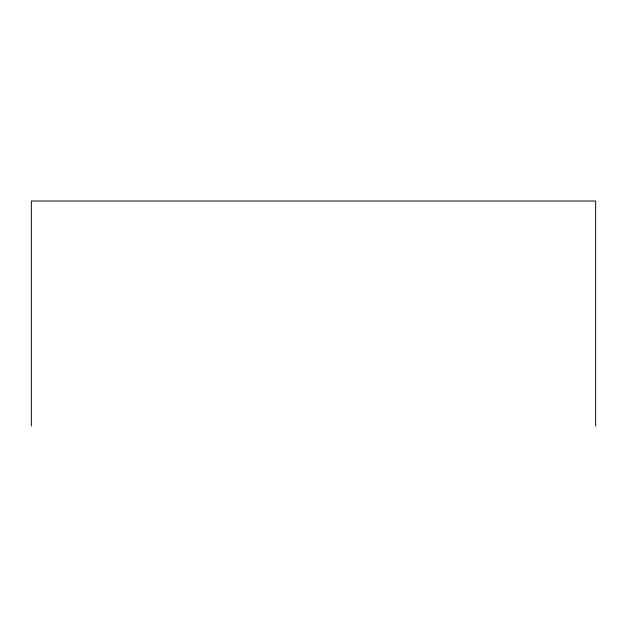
<?xml version="1.0" encoding="UTF-8"?>
<svg xmlns="http://www.w3.org/2000/svg" width="627" height="627" viewBox="0 0 627 627"><rect width="100%" height="100%" fill="white"/><g stroke="black" fill="none" stroke-linecap="round" stroke-linejoin="round"><path stroke-width="0.94" d="M595.65 425.999L595.65 201.001L31.35 201.001L31.35 425.999"/></g></svg>
